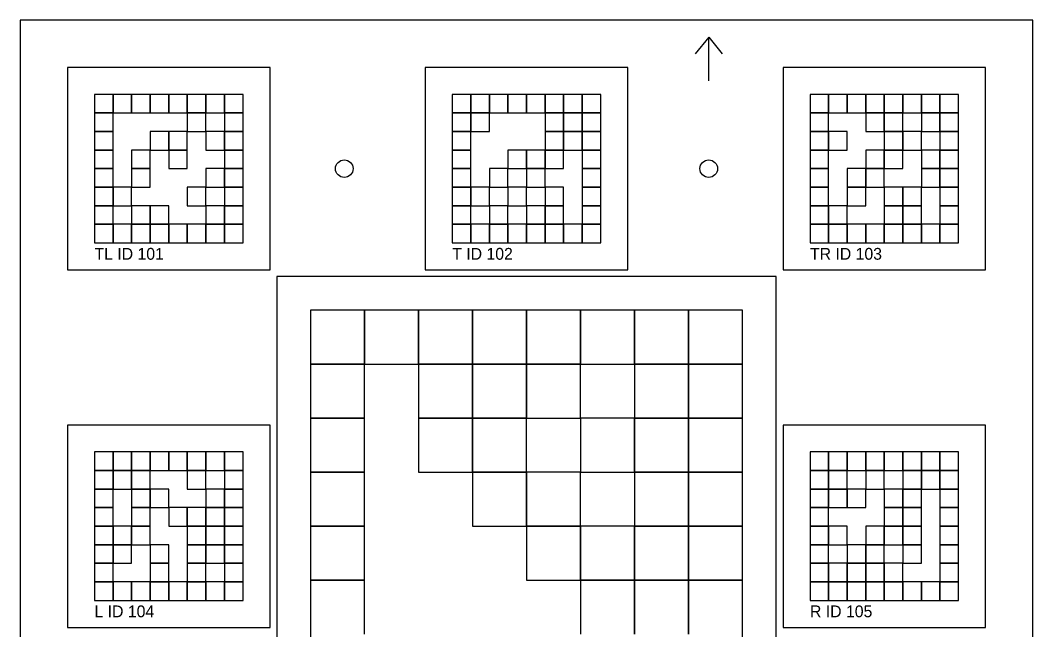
# Model space of a CAD drawing. Extents: x 0 to 1260, y -12 to 1580.
# Drawn here: x 0 to 300, y 1399 to 1580 of the extents above; entities that cross this region are included whole.
import ezdxf

# ---------------------------------------------------------------- set-up
doc = ezdxf.new("R2010")
doc.units = 0
for name, color, linetype in [('BLACK_POCKET', 7, 'CONTINUOUS'), ('CUT', 7, 'CONTINUOUS'), ('LABEL', 3, 'CONTINUOUS'), ('MOUNT_HOLE', 6, 'CONTINUOUS'), ('ORIENTATION', 7, 'CONTINUOUS'), ('QUIET_ZONE', 5, 'CONTINUOUS'), ('TAG_BOUNDARY', 8, 'CONTINUOUS')]:
    doc.layers.add(name, color=color, linetype=linetype)

msp = doc.modelspace()

# ---------------------------------------------------------------- linework, layer by layer
at = {"layer": 'BLACK_POCKET'}
for p, q in [((27.5, 1558), (22, 1558)), ((22, 1558), (22, 1552.5)), ((27.5, 1552.5), (27.5, 1558)), ((33, 1558), (27.5, 1558)), ((27.5, 1558), (27.5, 1552.5)), ((33, 1552.5), (33, 1558)), ((38.5, 1558), (33, 1558)), ((33, 1558), (33, 1552.5)), ((38.5, 1552.5), (38.5, 1558)), ((44, 1558), (38.5, 1558)), ((38.5, 1558), (38.5, 1552.5)), ((44, 1552.5), (44, 1558)), ((49.5, 1558), (44, 1558)), ((44, 1558), (44, 1552.5)), ((49.5, 1552.5), (49.5, 1558)), ((55, 1558), (49.5, 1558)), ((49.5, 1558), (49.5, 1552.5)), ((55, 1552.5), (55, 1558)), ((60.5, 1558), (55, 1558)), ((55, 1558), (55, 1552.5)), ((60.5, 1552.5), (60.5, 1558)), ((66, 1558), (60.5, 1558)), ((60.5, 1558), (60.5, 1552.5)), ((66, 1552.5), (66, 1558)), ((133.5, 1558), (128, 1558)), ((128, 1558), (128, 1552.5)), ((133.5, 1552.5), (133.5, 1558)), ((139, 1558), (133.5, 1558)), ((133.5, 1558), (133.5, 1552.5)), ((139, 1552.5), (139, 1558)), ((144.5, 1558), (139, 1558)), ((139, 1558), (139, 1552.5)), ((144.5, 1552.5), (144.5, 1558)), ((150, 1558), (144.5, 1558)), ((144.5, 1558), (144.5, 1552.5)), ((150, 1552.5), (150, 1558)), ((155.5, 1558), (150, 1558)), ((150, 1558), (150, 1552.5)), ((155.5, 1552.5), (155.5, 1558)), ((161, 1558), (155.5, 1558)), ((155.5, 1558), (155.5, 1552.5)), ((161, 1552.5), (161, 1558)), ((166.5, 1558), (161, 1558)), ((161, 1558), (161, 1552.5)), ((166.5, 1552.5), (166.5, 1558)), ((172, 1558), (166.5, 1558)), ((166.5, 1558), (166.5, 1552.5)), ((172, 1552.5), (172, 1558)), ((239.5, 1558), (234, 1558)), ((234, 1558), (234, 1552.5)), ((239.5, 1552.5), (239.5, 1558)), ((245, 1558), (239.5, 1558)), ((239.5, 1558), (239.5, 1552.5)), ((245, 1552.5), (245, 1558)), ((250.5, 1558), (245, 1558)), ((245, 1558), (245, 1552.5)), ((250.5, 1552.5), (250.5, 1558)), ((256, 1558), (250.5, 1558)), ((250.5, 1558), (250.5, 1552.5)), ((256, 1552.5), (256, 1558)), ((261.5, 1558), (256, 1558)), ((256, 1558), (256, 1552.5)), ((261.5, 1552.5), (261.5, 1558)), ((267, 1558), (261.5, 1558)), ((261.5, 1558), (261.5, 1552.5)), ((267, 1552.5), (267, 1558)), ((272.5, 1558), (267, 1558)), ((267, 1558), (267, 1552.5)), ((272.5, 1552.5), (272.5, 1558)), ((278, 1558), (272.5, 1558)), ((272.5, 1558), (272.5, 1552.5)), ((278, 1552.5), (278, 1558)), ((22, 1552.5), (27.5, 1552.5)), ((27.5, 1552.5), (22, 1552.5)), ((22, 1552.5), (22, 1547)), ((27.5, 1552.5), (33, 1552.5)), ((27.5, 1547), (27.5, 1552.5)), ((33, 1552.5), (38.5, 1552.5)), ((38.5, 1552.5), (44, 1552.5)), ((44, 1552.5), (49.5, 1552.5)), ((49.5, 1552.5), (55, 1552.5)), ((55, 1552.5), (49.5, 1552.5)), ((49.5, 1552.5), (49.5, 1547)), ((55, 1552.5), (60.5, 1552.5)), ((55, 1547), (55, 1552.5)), ((60.5, 1552.5), (66, 1552.5)), ((66, 1552.5), (60.5, 1552.5)), ((60.5, 1552.5), (60.5, 1547)), ((66, 1547), (66, 1552.5)), ((128, 1552.5), (133.5, 1552.5)), ((133.5, 1552.5), (128, 1552.5)), ((128, 1552.5), (128, 1547)), ((133.5, 1552.5), (139, 1552.5)), ((133.5, 1547), (133.5, 1552.5)), ((139, 1552.5), (133.5, 1552.5)), ((133.5, 1552.5), (133.5, 1547)), ((139, 1552.5), (144.5, 1552.5)), ((139, 1547), (139, 1552.5)), ((144.5, 1552.5), (150, 1552.5)), ((150, 1552.5), (155.5, 1552.5)), ((155.5, 1552.5), (161, 1552.5)), ((161, 1552.5), (155.5, 1552.5)), ((155.5, 1552.5), (155.5, 1547)), ((161, 1552.5), (166.5, 1552.5)), ((161, 1547), (161, 1552.5)), ((166.5, 1552.5), (161, 1552.5)), ((161, 1552.5), (161, 1547)), ((166.5, 1552.5), (172, 1552.5)), ((166.5, 1547), (166.5, 1552.5)), ((172, 1552.5), (166.5, 1552.5)), ((166.5, 1552.5), (166.5, 1547)), ((172, 1547), (172, 1552.5)), ((234, 1552.5), (239.5, 1552.5)), ((239.5, 1552.5), (234, 1552.5)), ((234, 1552.5), (234, 1547)), ((239.5, 1552.5), (245, 1552.5)), ((239.5, 1547), (239.5, 1552.5)), ((245, 1552.5), (250.5, 1552.5)), ((250.5, 1552.5), (256, 1552.5)), ((256, 1552.5), (250.5, 1552.5)), ((250.5, 1552.5), (250.5, 1547)), ((256, 1552.5), (261.5, 1552.5)), ((256, 1547), (256, 1552.5)), ((261.5, 1552.5), (256, 1552.5)), ((256, 1552.5), (256, 1547)), ((261.5, 1552.5), (267, 1552.5)), ((261.5, 1547), (261.5, 1552.5)), ((267, 1552.5), (272.5, 1552.5)), ((272.5, 1552.5), (267, 1552.5)), ((267, 1552.5), (267, 1547)), ((272.5, 1552.5), (278, 1552.5)), ((272.5, 1547), (272.5, 1552.5)), ((278, 1552.5), (272.5, 1552.5)), ((272.5, 1552.5), (272.5, 1547)), ((278, 1547), (278, 1552.5)), ((22, 1547), (27.5, 1547)), ((27.5, 1547), (22, 1547)), ((22, 1547), (22, 1541.5)), ((27.5, 1541.5), (27.5, 1547)), ((44, 1547), (38.5, 1547)), ((38.5, 1547), (38.5, 1541.5)), ((44, 1541.5), (44, 1547)), ((49.5, 1547), (44, 1547)), ((44, 1547), (44, 1541.5)), ((49.5, 1547), (55, 1547)), ((49.5, 1541.5), (49.5, 1547)), ((60.5, 1547), (55, 1547)), ((55, 1547), (55, 1541.5)), ((60.5, 1547), (66, 1547)), ((60.5, 1541.5), (60.5, 1547)), ((66, 1547), (60.5, 1547)), ((60.5, 1547), (60.5, 1541.5)), ((66, 1541.5), (66, 1547)), ((128, 1547), (133.5, 1547)), ((133.5, 1547), (128, 1547)), ((128, 1547), (128, 1541.5)), ((133.5, 1547), (139, 1547)), ((133.5, 1541.5), (133.5, 1547)), ((155.5, 1547), (161, 1547)), ((161, 1547), (155.5, 1547)), ((155.5, 1547), (155.5, 1541.5)), ((161, 1547), (166.5, 1547)), ((161, 1541.5), (161, 1547)), ((166.5, 1547), (161, 1547)), ((161, 1547), (161, 1541.5)), ((166.5, 1547), (172, 1547)), ((166.5, 1541.5), (166.5, 1547)), ((172, 1547), (166.5, 1547)), ((166.5, 1547), (166.5, 1541.5)), ((172, 1541.5), (172, 1547)), ((234, 1547), (239.5, 1547)), ((239.5, 1547), (234, 1547)), ((234, 1547), (234, 1541.5)), ((239.5, 1541.5), (239.5, 1547)), ((245, 1547), (239.5, 1547)), ((239.5, 1547), (239.5, 1541.5)), ((245, 1541.5), (245, 1547)), ((250.5, 1547), (256, 1547)), ((256, 1547), (261.5, 1547)), ((261.5, 1547), (256, 1547)), ((256, 1547), (256, 1541.5)), ((261.5, 1541.5), (261.5, 1547)), ((267, 1547), (261.5, 1547)), ((261.5, 1547), (261.5, 1541.5)), ((267, 1547), (272.5, 1547)), ((267, 1541.5), (267, 1547)), ((272.5, 1547), (278, 1547)), ((278, 1547), (272.5, 1547)), ((272.5, 1547), (272.5, 1541.5)), ((278, 1541.5), (278, 1547)), ((22, 1541.5), (27.5, 1541.5)), ((27.5, 1541.5), (22, 1541.5)), ((22, 1541.5), (22, 1536)), ((27.5, 1536), (27.5, 1541.5)), ((38.5, 1541.5), (33, 1541.5)), ((33, 1541.5), (33, 1536)), ((38.5, 1541.5), (44, 1541.5)), ((38.5, 1536), (38.5, 1541.5)), ((44, 1541.5), (49.5, 1541.5)), ((49.5, 1541.5), (44, 1541.5)), ((44, 1541.5), (44, 1536)), ((49.5, 1536), (49.5, 1541.5)), ((55, 1541.5), (60.5, 1541.5)), ((60.5, 1541.5), (66, 1541.5)), ((66, 1541.5), (60.5, 1541.5)), ((60.5, 1541.5), (60.5, 1536)), ((66, 1536), (66, 1541.5)), ((128, 1541.5), (133.5, 1541.5)), ((133.5, 1541.5), (128, 1541.5)), ((128, 1541.5), (128, 1536)), ((133.5, 1536), (133.5, 1541.5)), ((150, 1541.5), (144.5, 1541.5)), ((144.5, 1541.5), (144.5, 1536)), ((150, 1536), (150, 1541.5)), ((155.5, 1541.5), (150, 1541.5)), ((150, 1541.5), (150, 1536)), ((155.5, 1541.5), (161, 1541.5)), ((155.5, 1536), (155.5, 1541.5)), ((161, 1541.5), (155.5, 1541.5)), ((155.5, 1541.5), (155.5, 1536)), ((161, 1541.5), (166.5, 1541.5)), ((161, 1536), (161, 1541.5)), ((166.5, 1541.5), (172, 1541.5)), ((172, 1541.5), (166.5, 1541.5)), ((166.5, 1541.5), (166.5, 1536)), ((172, 1536), (172, 1541.5)), ((234, 1541.5), (239.5, 1541.5)), ((239.5, 1541.5), (234, 1541.5)), ((234, 1541.5), (234, 1536)), ((239.5, 1541.5), (245, 1541.5)), ((239.5, 1536), (239.5, 1541.5)), ((256, 1541.5), (250.5, 1541.5)), ((250.5, 1541.5), (250.5, 1536)), ((256, 1541.5), (261.5, 1541.5)), ((256, 1536), (256, 1541.5)), ((261.5, 1541.5), (256, 1541.5)), ((256, 1541.5), (256, 1536)), ((261.5, 1541.5), (267, 1541.5)), ((261.5, 1536), (261.5, 1541.5)), ((272.5, 1541.5), (267, 1541.5)), ((267, 1541.5), (267, 1536)), ((272.5, 1541.5), (278, 1541.5)), ((272.5, 1536), (272.5, 1541.5)), ((278, 1541.5), (272.5, 1541.5)), ((272.5, 1541.5), (272.5, 1536)), ((278, 1536), (278, 1541.5)), ((22, 1536), (27.5, 1536)), ((27.5, 1536), (22, 1536)), ((22, 1536), (22, 1530.5)), ((27.5, 1530.5), (27.5, 1536)), ((33, 1536), (38.5, 1536)), ((38.5, 1536), (33, 1536)), ((33, 1536), (33, 1530.5)), ((38.5, 1530.5), (38.5, 1536)), ((44, 1536), (49.5, 1536)), ((60.5, 1536), (55, 1536)), ((55, 1536), (55, 1530.5)), ((60.5, 1536), (66, 1536)), ((60.5, 1530.5), (60.5, 1536)), ((66, 1536), (60.5, 1536)), ((60.5, 1536), (60.5, 1530.5)), ((66, 1530.5), (66, 1536)), ((128, 1536), (133.5, 1536)), ((133.5, 1536), (128, 1536)), ((128, 1536), (128, 1530.5)), ((133.5, 1530.5), (133.5, 1536)), ((144.5, 1536), (139, 1536)), ((139, 1536), (139, 1530.5)), ((144.5, 1536), (150, 1536)), ((144.5, 1530.5), (144.5, 1536)), ((150, 1536), (155.5, 1536)), ((155.5, 1536), (150, 1536)), ((150, 1536), (150, 1530.5)), ((155.5, 1536), (161, 1536)), ((155.5, 1530.5), (155.5, 1536)), ((166.5, 1536), (172, 1536)), ((172, 1536), (166.5, 1536)), ((166.5, 1536), (166.5, 1530.5)), ((172, 1530.5), (172, 1536)), ((234, 1536), (239.5, 1536)), ((239.5, 1536), (234, 1536)), ((234, 1536), (234, 1530.5)), ((239.5, 1530.5), (239.5, 1536)), ((250.5, 1536), (245, 1536)), ((245, 1536), (245, 1530.5)), ((250.5, 1536), (256, 1536)), ((250.5, 1530.5), (250.5, 1536)), ((256, 1536), (250.5, 1536)), ((250.5, 1536), (250.5, 1530.5)), ((256, 1536), (261.5, 1536)), ((256, 1530.5), (256, 1536)), ((267, 1536), (272.5, 1536)), ((272.5, 1536), (267, 1536)), ((267, 1536), (267, 1530.5)), ((272.5, 1536), (278, 1536)), ((272.5, 1530.5), (272.5, 1536)), ((278, 1536), (272.5, 1536)), ((272.5, 1536), (272.5, 1530.5)), ((278, 1530.5), (278, 1536)), ((22, 1530.5), (27.5, 1530.5)), ((27.5, 1530.5), (22, 1530.5)), ((22, 1530.5), (22, 1525)), ((27.5, 1525), (27.5, 1530.5)), ((33, 1530.5), (27.5, 1530.5)), ((27.5, 1530.5), (27.5, 1525)), ((33, 1530.5), (38.5, 1530.5)), ((33, 1525), (33, 1530.5)), ((55, 1530.5), (49.5, 1530.5)), ((49.5, 1530.5), (49.5, 1525)), ((55, 1530.5), (60.5, 1530.5)), ((55, 1525), (55, 1530.5)), ((60.5, 1530.5), (66, 1530.5)), ((66, 1530.5), (60.5, 1530.5)), ((60.5, 1530.5), (60.5, 1525)), ((66, 1525), (66, 1530.5)), ((128, 1530.5), (133.5, 1530.5)), ((133.5, 1530.5), (128, 1530.5)), ((128, 1530.5), (128, 1525)), ((133.5, 1525), (133.5, 1530.5)), ((139, 1530.5), (133.5, 1530.5)), ((133.5, 1530.5), (133.5, 1525)), ((139, 1530.5), (144.5, 1530.5)), ((139, 1525), (139, 1530.5)), ((150, 1530.5), (144.5, 1530.5)), ((144.5, 1530.5), (144.5, 1525)), ((150, 1530.5), (155.5, 1530.5)), ((150, 1525), (150, 1530.5)), ((161, 1530.5), (155.5, 1530.5)), ((155.5, 1530.5), (155.5, 1525)), ((161, 1525), (161, 1530.5)), ((166.5, 1530.5), (172, 1530.5)), ((172, 1530.5), (166.5, 1530.5)), ((166.5, 1530.5), (166.5, 1525)), ((172, 1525), (172, 1530.5)), ((234, 1530.5), (239.5, 1530.5)), ((239.5, 1530.5), (234, 1530.5)), ((234, 1530.5), (234, 1525)), ((239.5, 1525), (239.5, 1530.5)), ((245, 1530.5), (250.5, 1530.5)), ((250.5, 1530.5), (245, 1530.5)), ((245, 1530.5), (245, 1525)), ((250.5, 1530.5), (256, 1530.5)), ((250.5, 1525), (250.5, 1530.5)), ((261.5, 1530.5), (256, 1530.5)), ((256, 1530.5), (256, 1525)), ((261.5, 1525), (261.5, 1530.5)), ((267, 1530.5), (261.5, 1530.5)), ((261.5, 1530.5), (261.5, 1525)), ((267, 1530.5), (272.5, 1530.5)), ((267, 1525), (267, 1530.5)), ((272.5, 1530.5), (278, 1530.5)), ((278, 1530.5), (272.5, 1530.5)), ((272.5, 1530.5), (272.5, 1525)), ((278, 1525), (278, 1530.5)), ((22, 1525), (27.5, 1525)), ((27.5, 1525), (22, 1525)), ((22, 1525), (22, 1519.5)), ((27.5, 1525), (33, 1525)), ((27.5, 1519.5), (27.5, 1525)), ((38.5, 1525), (33, 1525)), ((33, 1525), (33, 1519.5)), ((38.5, 1519.5), (38.5, 1525)), ((44, 1525), (38.5, 1525)), ((38.5, 1525), (38.5, 1519.5)), ((44, 1519.5), (44, 1525)), ((49.5, 1525), (55, 1525)), ((60.5, 1525), (55, 1525)), ((55, 1525), (55, 1519.5)), ((60.5, 1525), (66, 1525)), ((60.5, 1519.5), (60.5, 1525)), ((66, 1525), (60.5, 1525)), ((60.5, 1525), (60.5, 1519.5)), ((66, 1519.5), (66, 1525)), ((128, 1525), (133.5, 1525)), ((133.5, 1525), (128, 1525)), ((128, 1525), (128, 1519.5)), ((133.5, 1525), (139, 1525)), ((133.5, 1519.5), (133.5, 1525)), ((144.5, 1525), (139, 1525)), ((139, 1525), (139, 1519.5)), ((144.5, 1525), (150, 1525)), ((144.5, 1519.5), (144.5, 1525)), ((155.5, 1525), (150, 1525)), ((150, 1525), (150, 1519.5)), ((155.5, 1525), (161, 1525)), ((155.5, 1519.5), (155.5, 1525)), ((161, 1525), (155.5, 1525)), ((155.5, 1525), (155.5, 1519.5)), ((161, 1519.5), (161, 1525)), ((166.5, 1525), (172, 1525)), ((172, 1525), (166.5, 1525)), ((166.5, 1525), (166.5, 1519.5)), ((172, 1519.5), (172, 1525)), ((234, 1525), (239.5, 1525)), ((239.5, 1525), (234, 1525)), ((234, 1525), (234, 1519.5)), ((239.5, 1519.5), (239.5, 1525)), ((245, 1525), (239.5, 1525)), ((239.5, 1525), (239.5, 1519.5)), ((245, 1525), (250.5, 1525)), ((245, 1519.5), (245, 1525)), ((256, 1525), (261.5, 1525)), ((261.5, 1525), (256, 1525)), ((256, 1525), (256, 1519.5)), ((261.5, 1525), (267, 1525)), ((261.5, 1519.5), (261.5, 1525)), ((267, 1525), (261.5, 1525)), ((261.5, 1525), (261.5, 1519.5)), ((267, 1519.5), (267, 1525)), ((272.5, 1525), (278, 1525)), ((278, 1525), (272.5, 1525)), ((272.5, 1525), (272.5, 1519.5)), ((278, 1519.5), (278, 1525)), ((22, 1519.5), (27.5, 1519.5)), ((27.5, 1519.5), (22, 1519.5)), ((22, 1519.5), (22, 1514)), ((27.5, 1514), (27.5, 1519.5)), ((33, 1519.5), (27.5, 1519.5)), ((27.5, 1519.5), (27.5, 1514)), ((33, 1519.5), (38.5, 1519.5)), ((33, 1514), (33, 1519.5)), ((38.5, 1519.5), (33, 1519.5)), ((33, 1519.5), (33, 1514)), ((38.5, 1519.5), (44, 1519.5)), ((38.5, 1514), (38.5, 1519.5)), ((44, 1519.5), (38.5, 1519.5)), ((38.5, 1519.5), (38.5, 1514)), ((44, 1514), (44, 1519.5)), ((49.5, 1519.5), (44, 1519.5)), ((44, 1519.5), (44, 1514)), ((49.5, 1514), (49.5, 1519.5)), ((55, 1519.5), (49.5, 1519.5)), ((49.5, 1519.5), (49.5, 1514)), ((55, 1519.5), (60.5, 1519.5)), ((55, 1514), (55, 1519.5)), ((60.5, 1519.5), (55, 1519.5)), ((55, 1519.5), (55, 1514)), ((60.5, 1519.5), (66, 1519.5)), ((60.5, 1514), (60.5, 1519.5)), ((66, 1519.5), (60.5, 1519.5)), ((60.5, 1519.5), (60.5, 1514)), ((66, 1514), (66, 1519.5)), ((128, 1519.5), (133.5, 1519.5)), ((133.5, 1519.5), (128, 1519.5)), ((128, 1519.5), (128, 1514)), ((133.5, 1514), (133.5, 1519.5)), ((139, 1519.5), (133.5, 1519.5)), ((133.5, 1519.5), (133.5, 1514)), ((139, 1519.5), (144.5, 1519.5)), ((139, 1514), (139, 1519.5)), ((144.5, 1519.5), (139, 1519.5)), ((139, 1519.5), (139, 1514)), ((144.5, 1514), (144.5, 1519.5)), ((150, 1519.5), (144.5, 1519.5)), ((144.5, 1519.5), (144.5, 1514)), ((150, 1519.5), (155.5, 1519.5)), ((150, 1514), (150, 1519.5)), ((155.5, 1519.5), (150, 1519.5)), ((150, 1519.5), (150, 1514)), ((155.5, 1519.5), (161, 1519.5)), ((155.5, 1514), (155.5, 1519.5)), ((161, 1519.5), (155.5, 1519.5)), ((155.5, 1519.5), (155.5, 1514)), ((161, 1514), (161, 1519.5)), ((166.5, 1519.5), (161, 1519.5)), ((161, 1519.5), (161, 1514)), ((166.5, 1519.5), (172, 1519.5)), ((166.5, 1514), (166.5, 1519.5)), ((172, 1519.5), (166.5, 1519.5)), ((166.5, 1519.5), (166.5, 1514)), ((172, 1514), (172, 1519.5)), ((234, 1519.5), (239.5, 1519.5)), ((239.5, 1519.5), (234, 1519.5)), ((234, 1519.5), (234, 1514)), ((239.5, 1519.5), (245, 1519.5)), ((239.5, 1514), (239.5, 1519.5)), ((245, 1519.5), (239.5, 1519.5)), ((239.5, 1519.5), (239.5, 1514)), ((245, 1514), (245, 1519.5)), ((250.5, 1519.5), (245, 1519.5)), ((245, 1519.5), (245, 1514)), ((250.5, 1514), (250.5, 1519.5)), ((256, 1519.5), (250.5, 1519.5)), ((250.5, 1519.5), (250.5, 1514)), ((256, 1519.5), (261.5, 1519.5)), ((256, 1514), (256, 1519.5)), ((261.5, 1519.5), (256, 1519.5)), ((256, 1519.5), (256, 1514)), ((261.5, 1519.5), (267, 1519.5)), ((261.5, 1514), (261.5, 1519.5)), ((267, 1519.5), (261.5, 1519.5)), ((261.5, 1519.5), (261.5, 1514)), ((267, 1514), (267, 1519.5)), ((272.5, 1519.5), (267, 1519.5)), ((267, 1519.5), (267, 1514)), ((272.5, 1519.5), (278, 1519.5)), ((272.5, 1514), (272.5, 1519.5)), ((278, 1519.5), (272.5, 1519.5)), ((272.5, 1519.5), (272.5, 1514)), ((278, 1514), (278, 1519.5)), ((22, 1514), (27.5, 1514)), ((27.5, 1514), (33, 1514)), ((33, 1514), (38.5, 1514)), ((38.5, 1514), (44, 1514)), ((44, 1514), (49.5, 1514)), ((49.5, 1514), (55, 1514)), ((55, 1514), (60.5, 1514)), ((60.5, 1514), (66, 1514)), ((128, 1514), (133.5, 1514)), ((133.5, 1514), (139, 1514)), ((139, 1514), (144.5, 1514)), ((144.5, 1514), (150, 1514)), ((150, 1514), (155.5, 1514)), ((155.5, 1514), (161, 1514)), ((161, 1514), (166.5, 1514)), ((166.5, 1514), (172, 1514)), ((234, 1514), (239.5, 1514)), ((239.5, 1514), (245, 1514)), ((245, 1514), (250.5, 1514)), ((250.5, 1514), (256, 1514)), ((256, 1514), (261.5, 1514)), ((261.5, 1514), (267, 1514)), ((267, 1514), (272.5, 1514)), ((272.5, 1514), (278, 1514)), ((102, 1494), (86, 1494)), ((86, 1494), (86, 1478)), ((102, 1478), (102, 1494)), ((118, 1494), (102, 1494)), ((102, 1494), (102, 1478)), ((118, 1478), (118, 1494)), ((134, 1494), (118, 1494)), ((118, 1494), (118, 1478)), ((134, 1478), (134, 1494)), ((150, 1494), (134, 1494)), ((134, 1494), (134, 1478)), ((150, 1478), (150, 1494)), ((166, 1494), (150, 1494)), ((150, 1494), (150, 1478)), ((166, 1478), (166, 1494)), ((182, 1494), (166, 1494)), ((166, 1494), (166, 1478)), ((182, 1478), (182, 1494)), ((198, 1494), (182, 1494)), ((182, 1494), (182, 1478)), ((198, 1478), (198, 1494)), ((214, 1494), (198, 1494)), ((198, 1494), (198, 1478)), ((214, 1478), (214, 1494)), ((86, 1478), (102, 1478)), ((102, 1478), (86, 1478)), ((86, 1478), (86, 1462)), ((102, 1478), (118, 1478)), ((102, 1462), (102, 1478)), ((118, 1478), (134, 1478)), ((134, 1478), (118, 1478)), ((118, 1478), (118, 1462)), ((134, 1478), (150, 1478)), ((134, 1462), (134, 1478)), ((150, 1478), (134, 1478)), ((134, 1478), (134, 1462)), ((150, 1478), (166, 1478)), ((150, 1462), (150, 1478)), ((166, 1478), (150, 1478)), ((150, 1478), (150, 1462)), ((166, 1478), (182, 1478)), ((166, 1462), (166, 1478)), ((182, 1478), (198, 1478)), ((198, 1478), (182, 1478)), ((182, 1478), (182, 1462)), ((198, 1478), (214, 1478)), ((198, 1462), (198, 1478)), ((214, 1478), (198, 1478)), ((198, 1478), (198, 1462)), ((214, 1462), (214, 1478)), ((86, 1462), (102, 1462)), ((102, 1462), (86, 1462)), ((86, 1462), (86, 1446)), ((102, 1446), (102, 1462)), ((118, 1462), (134, 1462)), ((134, 1462), (118, 1462)), ((118, 1462), (118, 1446)), ((134, 1462), (150, 1462)), ((134, 1446), (134, 1462)), ((150, 1462), (134, 1462)), ((134, 1462), (134, 1446)), ((150, 1462), (166, 1462)), ((150, 1446), (150, 1462)), ((182, 1462), (166, 1462)), ((166, 1462), (166, 1446)), ((182, 1462), (198, 1462)), ((182, 1446), (182, 1462)), ((198, 1462), (182, 1462)), ((182, 1462), (182, 1446)), ((198, 1462), (214, 1462)), ((198, 1446), (198, 1462)), ((214, 1462), (198, 1462)), ((198, 1462), (198, 1446)), ((214, 1446), (214, 1462)), ((27.5, 1452), (22, 1452)), ((22, 1452), (22, 1446.5)), ((27.5, 1446.5), (27.5, 1452)), ((33, 1452), (27.5, 1452)), ((27.5, 1452), (27.5, 1446.5)), ((33, 1446.5), (33, 1452)), ((38.5, 1452), (33, 1452)), ((33, 1452), (33, 1446.5)), ((38.5, 1446.5), (38.5, 1452)), ((44, 1452), (38.5, 1452)), ((38.5, 1452), (38.5, 1446.5)), ((44, 1446.5), (44, 1452)), ((49.5, 1452), (44, 1452)), ((44, 1452), (44, 1446.5)), ((49.5, 1446.5), (49.5, 1452)), ((55, 1452), (49.5, 1452)), ((49.5, 1452), (49.5, 1446.5)), ((55, 1446.5), (55, 1452)), ((60.5, 1452), (55, 1452)), ((55, 1452), (55, 1446.5)), ((60.5, 1446.5), (60.5, 1452)), ((66, 1452), (60.5, 1452)), ((60.5, 1452), (60.5, 1446.5)), ((66, 1446.5), (66, 1452)), ((239.5, 1452), (234, 1452)), ((234, 1452), (234, 1446.5)), ((239.5, 1446.5), (239.5, 1452)), ((245, 1452), (239.5, 1452)), ((239.5, 1452), (239.5, 1446.5)), ((245, 1446.5), (245, 1452)), ((250.5, 1452), (245, 1452)), ((245, 1452), (245, 1446.5)), ((250.5, 1446.5), (250.5, 1452)), ((256, 1452), (250.5, 1452)), ((250.5, 1452), (250.5, 1446.5)), ((256, 1446.5), (256, 1452)), ((261.5, 1452), (256, 1452)), ((256, 1452), (256, 1446.5)), ((261.5, 1446.5), (261.5, 1452)), ((267, 1452), (261.5, 1452)), ((261.5, 1452), (261.5, 1446.5)), ((267, 1446.5), (267, 1452)), ((272.5, 1452), (267, 1452)), ((267, 1452), (267, 1446.5)), ((272.5, 1446.5), (272.5, 1452)), ((278, 1452), (272.5, 1452)), ((272.5, 1452), (272.5, 1446.5)), ((278, 1446.5), (278, 1452)), ((22, 1446.5), (27.5, 1446.5)), ((27.5, 1446.5), (22, 1446.5)), ((22, 1446.5), (22, 1441)), ((27.5, 1446.5), (33, 1446.5)), ((27.5, 1441), (27.5, 1446.5)), ((33, 1446.5), (27.5, 1446.5)), ((27.5, 1446.5), (27.5, 1441)), ((33, 1446.5), (38.5, 1446.5)), ((33, 1441), (33, 1446.5)), ((38.5, 1446.5), (33, 1446.5)), ((33, 1446.5), (33, 1441)), ((38.5, 1446.5), (44, 1446.5)), ((38.5, 1441), (38.5, 1446.5)), ((44, 1446.5), (49.5, 1446.5)), ((49.5, 1446.5), (55, 1446.5)), ((55, 1446.5), (49.5, 1446.5)), ((49.5, 1446.5), (49.5, 1441)), ((55, 1446.5), (60.5, 1446.5)), ((55, 1441), (55, 1446.5)), ((60.5, 1446.5), (66, 1446.5)), ((66, 1446.5), (60.5, 1446.5)), ((60.5, 1446.5), (60.5, 1441)), ((66, 1441), (66, 1446.5)), ((86, 1446), (102, 1446)), ((102, 1446), (86, 1446)), ((86, 1446), (86, 1430)), ((102, 1430), (102, 1446)), ((118, 1446), (134, 1446)), ((134, 1446), (150, 1446)), ((150, 1446), (134, 1446)), ((134, 1446), (134, 1430)), ((150, 1430), (150, 1446)), ((166, 1446), (150, 1446)), ((150, 1446), (150, 1430)), ((166, 1446), (182, 1446)), ((166, 1430), (166, 1446)), ((182, 1446), (198, 1446)), ((198, 1446), (182, 1446)), ((182, 1446), (182, 1430)), ((198, 1446), (214, 1446)), ((198, 1430), (198, 1446)), ((214, 1446), (198, 1446)), ((198, 1446), (198, 1430)), ((214, 1430), (214, 1446)), ((234, 1446.5), (239.5, 1446.5)), ((239.5, 1446.5), (234, 1446.5)), ((234, 1446.5), (234, 1441)), ((239.5, 1446.5), (245, 1446.5)), ((239.5, 1441), (239.5, 1446.5)), ((245, 1446.5), (239.5, 1446.5)), ((239.5, 1446.5), (239.5, 1441)), ((245, 1446.5), (250.5, 1446.5)), ((245, 1441), (245, 1446.5)), ((250.5, 1446.5), (256, 1446.5)), ((256, 1446.5), (250.5, 1446.5)), ((250.5, 1446.5), (250.5, 1441)), ((256, 1446.5), (261.5, 1446.5)), ((256, 1441), (256, 1446.5)), ((261.5, 1446.5), (267, 1446.5)), ((267, 1446.5), (261.5, 1446.5)), ((261.5, 1446.5), (261.5, 1441)), ((267, 1446.5), (272.5, 1446.5)), ((267, 1441), (267, 1446.5)), ((272.5, 1446.5), (267, 1446.5)), ((267, 1446.5), (267, 1441)), ((272.5, 1446.5), (278, 1446.5)), ((272.5, 1441), (272.5, 1446.5)), ((278, 1446.5), (272.5, 1446.5)), ((272.5, 1446.5), (272.5, 1441)), ((278, 1441), (278, 1446.5)), ((22, 1441), (27.5, 1441)), ((27.5, 1441), (22, 1441)), ((22, 1441), (22, 1435.5)), ((27.5, 1441), (33, 1441)), ((27.5, 1435.5), (27.5, 1441)), ((33, 1441), (38.5, 1441)), ((38.5, 1441), (33, 1441)), ((33, 1441), (33, 1435.5)), ((38.5, 1435.5), (38.5, 1441)), ((44, 1441), (38.5, 1441)), ((38.5, 1441), (38.5, 1435.5)), ((44, 1435.5), (44, 1441)), ((49.5, 1441), (55, 1441)), ((60.5, 1441), (55, 1441)), ((55, 1441), (55, 1435.5)), ((60.5, 1441), (66, 1441)), ((60.5, 1435.5), (60.5, 1441)), ((66, 1441), (60.5, 1441)), ((60.5, 1441), (60.5, 1435.5)), ((66, 1435.5), (66, 1441)), ((234, 1441), (239.5, 1441)), ((239.5, 1441), (234, 1441)), ((234, 1441), (234, 1435.5)), ((239.5, 1441), (245, 1441)), ((239.5, 1435.5), (239.5, 1441)), ((245, 1441), (239.5, 1441)), ((239.5, 1441), (239.5, 1435.5)), ((245, 1435.5), (245, 1441)), ((250.5, 1441), (245, 1441)), ((245, 1441), (245, 1435.5)), ((250.5, 1441), (256, 1441)), ((250.5, 1435.5), (250.5, 1441)), ((261.5, 1441), (256, 1441)), ((256, 1441), (256, 1435.5)), ((261.5, 1441), (267, 1441)), ((261.5, 1435.5), (261.5, 1441)), ((267, 1441), (261.5, 1441)), ((261.5, 1441), (261.5, 1435.5)), ((267, 1441), (272.5, 1441)), ((267, 1435.5), (267, 1441)), ((272.5, 1441), (278, 1441)), ((278, 1441), (272.5, 1441)), ((272.5, 1441), (272.5, 1435.5)), ((278, 1435.5), (278, 1441)), ((22, 1435.5), (27.5, 1435.5)), ((27.5, 1435.5), (22, 1435.5)), ((22, 1435.5), (22, 1430)), ((27.5, 1430), (27.5, 1435.5)), ((33, 1435.5), (38.5, 1435.5)), ((38.5, 1435.5), (33, 1435.5)), ((33, 1435.5), (33, 1430)), ((38.5, 1435.5), (44, 1435.5)), ((38.5, 1430), (38.5, 1435.5)), ((49.5, 1435.5), (44, 1435.5)), ((44, 1435.5), (44, 1430)), ((49.5, 1430), (49.5, 1435.5)), ((55, 1435.5), (49.5, 1435.5)), ((49.5, 1435.5), (49.5, 1430)), ((55, 1435.5), (60.5, 1435.5)), ((55, 1430), (55, 1435.5)), ((60.5, 1435.5), (55, 1435.5)), ((55, 1435.5), (55, 1430)), ((60.5, 1435.5), (66, 1435.5)), ((60.5, 1430), (60.5, 1435.5)), ((66, 1435.5), (60.5, 1435.5)), ((60.5, 1435.5), (60.5, 1430)), ((66, 1430), (66, 1435.5)), ((234, 1435.5), (239.5, 1435.5)), ((239.5, 1435.5), (234, 1435.5)), ((234, 1435.5), (234, 1430)), ((239.5, 1435.5), (245, 1435.5)), ((239.5, 1430), (239.5, 1435.5)), ((245, 1435.5), (250.5, 1435.5)), ((256, 1435.5), (261.5, 1435.5)), ((261.5, 1435.5), (256, 1435.5)), ((256, 1435.5), (256, 1430)), ((261.5, 1435.5), (267, 1435.5)), ((261.5, 1430), (261.5, 1435.5)), ((267, 1435.5), (261.5, 1435.5)), ((261.5, 1435.5), (261.5, 1430)), ((267, 1430), (267, 1435.5)), ((272.5, 1435.5), (278, 1435.5)), ((278, 1435.5), (272.5, 1435.5)), ((272.5, 1435.5), (272.5, 1430)), ((278, 1430), (278, 1435.5)), ((22, 1430), (27.5, 1430)), ((27.5, 1430), (22, 1430)), ((22, 1430), (22, 1424.5)), ((27.5, 1424.5), (27.5, 1430)), ((33, 1430), (27.5, 1430)), ((27.5, 1430), (27.5, 1424.5)), ((33, 1430), (38.5, 1430)), ((33, 1424.5), (33, 1430)), ((38.5, 1430), (33, 1430)), ((33, 1430), (33, 1424.5)), ((38.5, 1424.5), (38.5, 1430)), ((44, 1430), (49.5, 1430)), ((49.5, 1430), (55, 1430)), ((55, 1430), (49.5, 1430)), ((49.5, 1430), (49.5, 1424.5)), ((55, 1430), (60.5, 1430)), ((55, 1424.5), (55, 1430)), ((60.5, 1430), (55, 1430)), ((55, 1430), (55, 1424.5)), ((60.5, 1430), (66, 1430)), ((60.5, 1424.5), (60.5, 1430)), ((66, 1430), (60.5, 1430)), ((60.5, 1430), (60.5, 1424.5)), ((66, 1424.5), (66, 1430)), ((86, 1430), (102, 1430)), ((102, 1430), (86, 1430)), ((86, 1430), (86, 1414)), ((102, 1414), (102, 1430)), ((134, 1430), (150, 1430)), ((150, 1430), (166, 1430)), ((166, 1430), (150, 1430)), ((150, 1430), (150, 1414)), ((166, 1414), (166, 1430)), ((182, 1430), (166, 1430)), ((166, 1430), (166, 1414)), ((182, 1430), (198, 1430)), ((182, 1414), (182, 1430)), ((198, 1430), (182, 1430)), ((182, 1430), (182, 1414)), ((198, 1430), (214, 1430)), ((198, 1414), (198, 1430)), ((214, 1430), (198, 1430)), ((198, 1430), (198, 1414)), ((214, 1414), (214, 1430)), ((234, 1430), (239.5, 1430)), ((239.5, 1430), (234, 1430)), ((234, 1430), (234, 1424.5)), ((239.5, 1424.5), (239.5, 1430)), ((245, 1430), (239.5, 1430)), ((239.5, 1430), (239.5, 1424.5)), ((245, 1424.5), (245, 1430)), ((256, 1430), (250.5, 1430)), ((250.5, 1430), (250.5, 1424.5)), ((256, 1430), (261.5, 1430)), ((256, 1424.5), (256, 1430)), ((261.5, 1430), (256, 1430)), ((256, 1430), (256, 1424.5)), ((261.5, 1430), (267, 1430)), ((261.5, 1424.5), (261.5, 1430)), ((267, 1430), (261.5, 1430)), ((261.5, 1430), (261.5, 1424.5)), ((267, 1424.5), (267, 1430)), ((272.5, 1430), (278, 1430)), ((278, 1430), (272.5, 1430)), ((272.5, 1430), (272.5, 1424.5)), ((278, 1424.5), (278, 1430)), ((22, 1424.5), (27.5, 1424.5)), ((27.5, 1424.5), (22, 1424.5)), ((22, 1424.5), (22, 1419)), ((27.5, 1424.5), (33, 1424.5)), ((27.5, 1419), (27.5, 1424.5)), ((33, 1424.5), (27.5, 1424.5)), ((27.5, 1424.5), (27.5, 1419)), ((33, 1424.5), (38.5, 1424.5)), ((33, 1419), (33, 1424.5)), ((44, 1424.5), (38.5, 1424.5)), ((38.5, 1424.5), (38.5, 1419)), ((44, 1419), (44, 1424.5)), ((49.5, 1424.5), (55, 1424.5)), ((55, 1424.5), (49.5, 1424.5)), ((49.5, 1424.5), (49.5, 1419)), ((55, 1424.5), (60.5, 1424.5)), ((55, 1419), (55, 1424.5)), ((60.5, 1424.5), (55, 1424.5)), ((55, 1424.5), (55, 1419)), ((60.5, 1424.5), (66, 1424.5)), ((60.5, 1419), (60.5, 1424.5)), ((66, 1424.5), (60.5, 1424.5)), ((60.5, 1424.5), (60.5, 1419)), ((66, 1419), (66, 1424.5)), ((234, 1424.5), (239.5, 1424.5)), ((239.5, 1424.5), (234, 1424.5)), ((234, 1424.5), (234, 1419)), ((239.5, 1424.5), (245, 1424.5)), ((239.5, 1419), (239.5, 1424.5)), ((250.5, 1424.5), (245, 1424.5)), ((245, 1424.5), (245, 1419)), ((250.5, 1424.5), (256, 1424.5)), ((250.5, 1419), (250.5, 1424.5)), ((256, 1424.5), (250.5, 1424.5)), ((250.5, 1424.5), (250.5, 1419)), ((256, 1424.5), (261.5, 1424.5)), ((256, 1419), (256, 1424.5)), ((261.5, 1424.5), (267, 1424.5)), ((267, 1424.5), (261.5, 1424.5)), ((261.5, 1424.5), (261.5, 1419)), ((267, 1419), (267, 1424.5)), ((272.5, 1424.5), (278, 1424.5)), ((278, 1424.5), (272.5, 1424.5)), ((272.5, 1424.5), (272.5, 1419)), ((278, 1419), (278, 1424.5)), ((22, 1419), (27.5, 1419)), ((27.5, 1419), (22, 1419)), ((22, 1419), (22, 1413.5)), ((27.5, 1419), (33, 1419)), ((27.5, 1413.5), (27.5, 1419)), ((38.5, 1419), (44, 1419)), ((44, 1419), (38.5, 1419)), ((38.5, 1419), (38.5, 1413.5)), ((44, 1413.5), (44, 1419)), ((49.5, 1419), (55, 1419)), ((55, 1419), (49.5, 1419)), ((49.5, 1419), (49.5, 1413.5)), ((55, 1419), (60.5, 1419)), ((55, 1413.5), (55, 1419)), ((60.5, 1419), (66, 1419)), ((66, 1419), (60.5, 1419)), ((60.5, 1419), (60.5, 1413.5)), ((66, 1413.5), (66, 1419)), ((234, 1419), (239.5, 1419)), ((239.5, 1419), (234, 1419)), ((234, 1419), (234, 1413.5)), ((239.5, 1413.5), (239.5, 1419)), ((245, 1419), (239.5, 1419)), ((239.5, 1419), (239.5, 1413.5)), ((245, 1419), (250.5, 1419)), ((245, 1413.5), (245, 1419)), ((250.5, 1419), (245, 1419)), ((245, 1419), (245, 1413.5)), ((250.5, 1419), (256, 1419)), ((250.5, 1413.5), (250.5, 1419)), ((256, 1419), (250.5, 1419)), ((250.5, 1419), (250.5, 1413.5)), ((256, 1413.5), (256, 1419)), ((261.5, 1419), (256, 1419)), ((256, 1419), (256, 1413.5)), ((261.5, 1419), (267, 1419)), ((261.5, 1413.5), (261.5, 1419)), ((272.5, 1419), (278, 1419)), ((278, 1419), (272.5, 1419)), ((272.5, 1419), (272.5, 1413.5)), ((278, 1413.5), (278, 1419)), ((22, 1413.5), (27.5, 1413.5)), ((27.5, 1413.5), (22, 1413.5)), ((22, 1413.5), (22, 1408)), ((27.5, 1408), (27.5, 1413.5)), ((33, 1413.5), (27.5, 1413.5)), ((27.5, 1413.5), (27.5, 1408)), ((33, 1408), (33, 1413.5)), ((38.5, 1413.5), (33, 1413.5)), ((33, 1413.5), (33, 1408)), ((38.5, 1413.5), (44, 1413.5)), ((38.5, 1408), (38.5, 1413.5)), ((44, 1413.5), (38.5, 1413.5)), ((38.5, 1413.5), (38.5, 1408)), ((44, 1408), (44, 1413.5)), ((49.5, 1413.5), (44, 1413.5)), ((44, 1413.5), (44, 1408)), ((49.5, 1413.5), (55, 1413.5)), ((49.5, 1408), (49.5, 1413.5)), ((55, 1413.5), (49.5, 1413.5)), ((49.5, 1413.5), (49.5, 1408)), ((55, 1408), (55, 1413.5)), ((60.5, 1413.5), (55, 1413.5)), ((55, 1413.5), (55, 1408)), ((60.5, 1413.5), (66, 1413.5)), ((60.5, 1408), (60.5, 1413.5)), ((66, 1413.5), (60.5, 1413.5)), ((60.5, 1413.5), (60.5, 1408)), ((66, 1408), (66, 1413.5)), ((86, 1414), (102, 1414)), ((102, 1414), (86, 1414)), ((86, 1414), (86, 1398)), ((102, 1398), (102, 1414)), ((150, 1414), (166, 1414)), ((166, 1414), (182, 1414)), ((182, 1414), (166, 1414)), ((166, 1414), (166, 1398)), ((182, 1414), (198, 1414)), ((182, 1398), (182, 1414)), ((198, 1414), (182, 1414)), ((182, 1414), (182, 1398)), ((198, 1414), (214, 1414)), ((198, 1398), (198, 1414)), ((214, 1414), (198, 1414)), ((198, 1414), (198, 1398)), ((214, 1398), (214, 1414)), ((234, 1413.5), (239.5, 1413.5)), ((239.5, 1413.5), (234, 1413.5)), ((234, 1413.5), (234, 1408)), ((239.5, 1413.5), (245, 1413.5)), ((239.5, 1408), (239.5, 1413.5)), ((245, 1413.5), (239.5, 1413.5)), ((239.5, 1413.5), (239.5, 1408)), ((245, 1413.5), (250.5, 1413.5)), ((245, 1408), (245, 1413.5)), ((250.5, 1413.5), (245, 1413.5)), ((245, 1413.5), (245, 1408)), ((250.5, 1413.5), (256, 1413.5)), ((250.5, 1408), (250.5, 1413.5)), ((256, 1413.5), (250.5, 1413.5)), ((250.5, 1413.5), (250.5, 1408)), ((256, 1413.5), (261.5, 1413.5)), ((256, 1408), (256, 1413.5)), ((261.5, 1413.5), (256, 1413.5)), ((256, 1413.5), (256, 1408)), ((261.5, 1408), (261.5, 1413.5)), ((267, 1413.5), (261.5, 1413.5)), ((261.5, 1413.5), (261.5, 1408)), ((267, 1408), (267, 1413.5)), ((272.5, 1413.5), (267, 1413.5)), ((267, 1413.5), (267, 1408)), ((272.5, 1413.5), (278, 1413.5)), ((272.5, 1408), (272.5, 1413.5)), ((278, 1413.5), (272.5, 1413.5)), ((272.5, 1413.5), (272.5, 1408)), ((278, 1408), (278, 1413.5)), ((22, 1408), (27.5, 1408)), ((27.5, 1408), (33, 1408)), ((33, 1408), (38.5, 1408)), ((38.5, 1408), (44, 1408)), ((44, 1408), (49.5, 1408)), ((49.5, 1408), (55, 1408)), ((55, 1408), (60.5, 1408)), ((60.5, 1408), (66, 1408)), ((234, 1408), (239.5, 1408)), ((239.5, 1408), (245, 1408)), ((245, 1408), (250.5, 1408)), ((250.5, 1408), (256, 1408)), ((256, 1408), (261.5, 1408)), ((261.5, 1408), (267, 1408)), ((267, 1408), (272.5, 1408)), ((272.5, 1408), (278, 1408))]:
    msp.add_line(p, q, dxfattribs=at)
at = {"layer": 'CUT'}
for p, q in [((300, 1580), (0, 1580)), ((0, 1580), (0, 1280)), ((300, 1280), (300, 1580))]:
    msp.add_line(p, q, dxfattribs=at)
at = {"layer": 'MOUNT_HOLE'}
for centre in [(96, 1536), (204, 1536)]:
    msp.add_circle(centre, 2.6, dxfattribs=at)
at = {"layer": 'ORIENTATION'}
for p, q in [((204, 1575), (200, 1570)), ((204, 1562), (204, 1575)), ((204, 1575), (208, 1570))]:
    msp.add_line(p, q, dxfattribs=at)
at = {"layer": 'QUIET_ZONE'}
for p, q in [((74, 1566), (14, 1566)), ((14, 1566), (14, 1506)), ((74, 1506), (74, 1566)), ((180, 1566), (120, 1566)), ((120, 1566), (120, 1506)), ((180, 1506), (180, 1566)), ((286, 1566), (226, 1566)), ((226, 1566), (226, 1506)), ((286, 1506), (286, 1566)), ((14, 1506), (74, 1506)), ((120, 1506), (180, 1506)), ((226, 1506), (286, 1506)), ((224, 1504), (76, 1504)), ((76, 1504), (76, 1356)), ((224, 1356), (224, 1504)), ((74, 1460), (14, 1460)), ((14, 1460), (14, 1400)), ((74, 1400), (74, 1460)), ((286, 1460), (226, 1460)), ((226, 1460), (226, 1400)), ((286, 1400), (286, 1460)), ((14, 1400), (74, 1400)), ((226, 1400), (286, 1400))]:
    msp.add_line(p, q, dxfattribs=at)
at = {"layer": 'TAG_BOUNDARY'}
for p, q in [((66, 1558), (22, 1558)), ((22, 1558), (22, 1514)), ((66, 1514), (66, 1558)), ((172, 1558), (128, 1558)), ((128, 1558), (128, 1514)), ((172, 1514), (172, 1558)), ((278, 1558), (234, 1558)), ((234, 1558), (234, 1514)), ((278, 1514), (278, 1558)), ((22, 1514), (66, 1514)), ((128, 1514), (172, 1514)), ((234, 1514), (278, 1514)), ((214, 1494), (86, 1494)), ((86, 1494), (86, 1366)), ((214, 1366), (214, 1494)), ((66, 1452), (22, 1452)), ((22, 1452), (22, 1408)), ((66, 1408), (66, 1452)), ((278, 1452), (234, 1452)), ((234, 1452), (234, 1408)), ((278, 1408), (278, 1452)), ((22, 1408), (66, 1408)), ((234, 1408), (278, 1408))]:
    msp.add_line(p, q, dxfattribs=at)

# ---------------------------------------------------------------- texts
at = {"layer": 'LABEL'}
for s, p in [('TL ID 101', (22, 1509)), ('T ID 102', (128, 1509)), ('TR ID 103', (234, 1509)), ('L ID 104', (22, 1403)), ('R ID 105', (234, 1403))]:
    msp.add_text(s, height=3.5, dxfattribs=at).set_placement(p)

doc.saveas('drawing.dxf')
